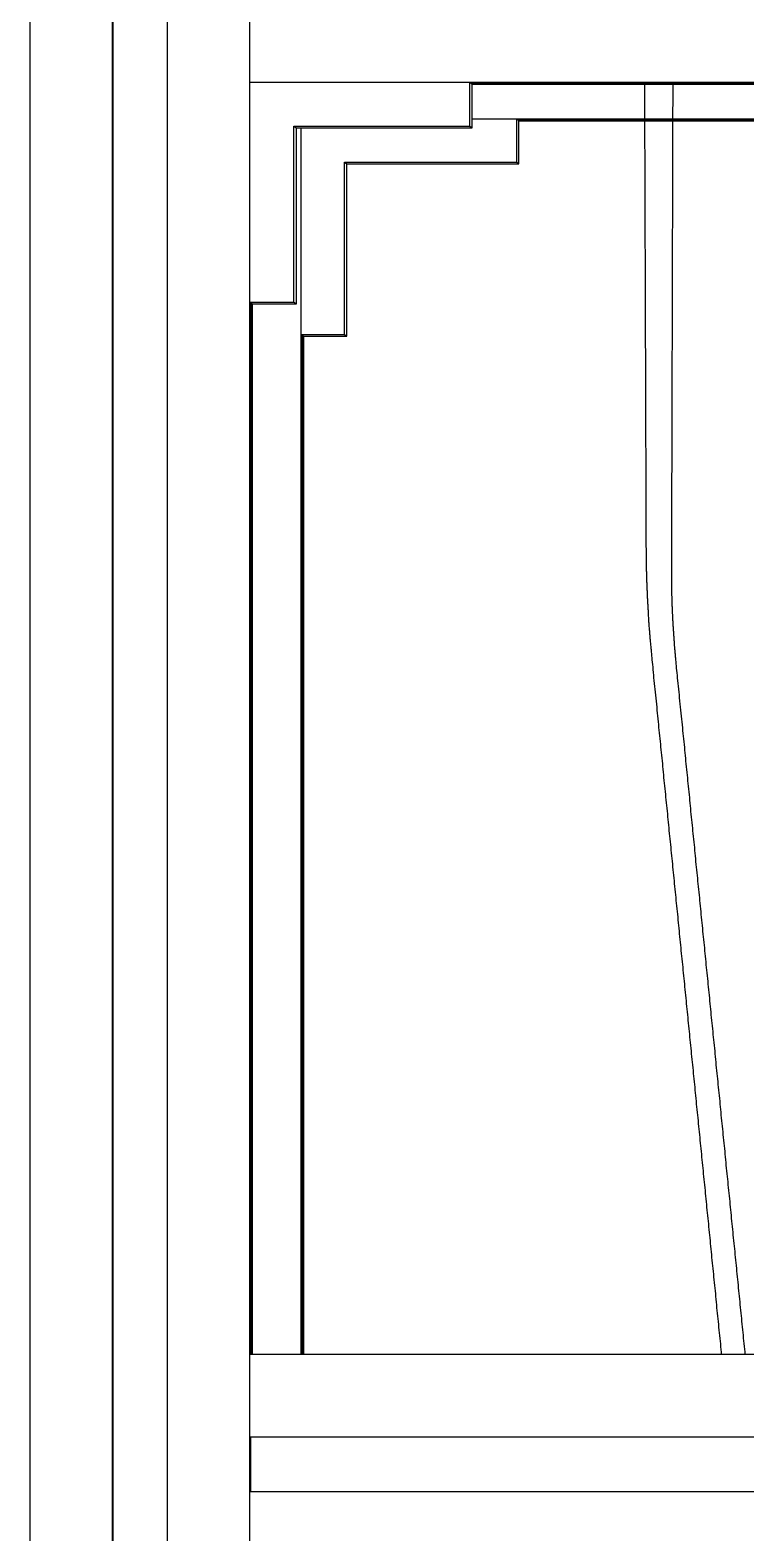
# Model space of a CAD drawing. Header units: millimetres. Extents: x -253 to 256, y -315 to 312.
# Drawn here: x -252.7 to -186.9, y 33.1 to 171.2 of the extents above; entities that cross this region are included whole.
import ezdxf

# ---------------------------------------------------------------- set-up
doc = ezdxf.new("R2010")
doc.units = ezdxf.units.MM
doc.layers.add('SKETCH', color=5, linetype='Continuous')
doc.layers.add('VISIBLE', color=7, linetype='Continuous')

msp = doc.modelspace()

# ---------------------------------------------------------------- linework, layer by layer
at = {"layer": 'SKETCH', "flags": 128}
for points in [[(-189.14, 49.53), (-189.16, 49.7), (-189.18, 49.95), (-189.21, 50.21), (-189.23, 50.47), (-189.26, 50.72), (-189.28, 50.98), (-189.31, 51.24), (-189.33, 51.49), (-189.36, 51.75), (-189.39, 52), (-189.41, 52.26), (-189.44, 52.52), (-189.46, 52.77), (-189.49, 53.03), (-189.51, 53.29), (-189.54, 53.54), (-189.57, 53.8), (-189.59, 54.05), (-189.62, 54.31), (-189.64, 54.57), (-189.67, 54.82), (-189.69, 55.08), (-189.72, 55.34), (-189.75, 55.59), (-189.77, 55.85), (-189.8, 56.11), (-189.82, 56.36), (-189.85, 56.62), (-189.87, 56.87), (-189.9, 57.13), (-189.92, 57.39), (-189.95, 57.64), (-189.98, 57.9), (-190, 58.16), (-190.03, 58.41), (-190.05, 58.67), (-190.08, 58.93), (-190.1, 59.18), (-190.13, 59.44), (-190.16, 59.69), (-190.18, 59.95), (-190.21, 60.21), (-190.23, 60.46), (-190.26, 60.72), (-190.28, 60.98), (-190.31, 61.23), (-190.33, 61.49), (-190.36, 61.74), (-190.39, 62), (-190.41, 62.26), (-190.44, 62.51), (-190.46, 62.77), (-190.49, 63.03), (-190.51, 63.28), (-190.54, 63.54), (-190.56, 63.8), (-190.59, 64.05), (-190.62, 64.31), (-190.64, 64.56), (-190.67, 64.82), (-190.69, 65.08), (-190.72, 65.33), (-190.74, 65.59), (-190.77, 65.85), (-190.8, 66.1), (-190.82, 66.36), (-190.85, 66.62), (-190.87, 66.87), (-190.9, 67.13), (-190.92, 67.38), (-190.95, 67.64), (-190.97, 67.9), (-191, 68.15), (-191.03, 68.41), (-191.05, 68.67), (-191.08, 68.92), (-191.1, 69.18), (-191.13, 69.43), (-191.15, 69.69), (-191.18, 69.95), (-191.21, 70.2), (-191.23, 70.46), (-191.26, 70.72), (-191.28, 70.97), (-191.31, 71.23), (-191.33, 71.49), (-191.36, 71.74), (-191.38, 72), (-191.41, 72.25), (-191.44, 72.51), (-191.46, 72.77), (-191.49, 73.02), (-191.51, 73.28), (-191.54, 73.54), (-191.56, 73.79), (-191.59, 74.05), (-191.62, 74.3), (-191.64, 74.56), (-191.67, 74.82), (-191.69, 75.07), (-191.72, 75.33), (-191.74, 75.59), (-191.77, 75.84), (-191.8, 76.1), (-191.82, 76.36), (-191.85, 76.61), (-191.87, 76.87), (-191.9, 77.12), (-191.92, 77.38), (-191.95, 77.64), (-191.97, 77.89), (-192, 78.15), (-192.03, 78.41), (-192.05, 78.66), (-192.08, 78.92), (-192.1, 79.17), (-192.13, 79.43), (-192.15, 79.69), (-192.18, 79.94), (-192.21, 80.2), (-192.23, 80.46), (-192.26, 80.71), (-192.28, 80.97), (-192.31, 81.23), (-192.33, 81.48), (-192.36, 81.74), (-192.38, 81.99), (-192.41, 82.25), (-192.44, 82.51), (-192.46, 82.76), (-192.49, 83.02), (-192.51, 83.28), (-192.54, 83.53), (-192.56, 83.79), (-192.59, 84.04), (-192.62, 84.3), (-192.64, 84.56), (-192.67, 84.81), (-192.69, 85.07), (-192.72, 85.33), (-192.74, 85.58), (-192.77, 85.84), (-192.79, 86.1), (-192.82, 86.35), (-192.85, 86.61), (-192.87, 86.86), (-192.9, 87.12), (-192.92, 87.38), (-192.95, 87.63), (-192.97, 87.89), (-193, 88.15), (-193.03, 88.4), (-193.05, 88.66), (-193.08, 88.91), (-193.1, 89.17), (-193.13, 89.43), (-193.15, 89.68), (-193.18, 89.94), (-193.21, 90.2), (-193.23, 90.45), (-193.26, 90.71), (-193.28, 90.97), (-193.31, 91.22), (-193.33, 91.48), (-193.36, 91.73), (-193.38, 91.99), (-193.41, 92.25), (-193.44, 92.5), (-193.46, 92.76), (-193.49, 93.02), (-193.51, 93.27), (-193.54, 93.53), (-193.56, 93.78), (-193.59, 94.04), (-193.62, 94.3), (-193.64, 94.55), (-193.67, 94.81), (-193.69, 95.07), (-193.72, 95.32), (-193.74, 95.58), (-193.77, 95.84), (-193.79, 96.09), (-193.82, 96.35), (-193.85, 96.6), (-193.87, 96.86), (-193.9, 97.12), (-193.92, 97.37), (-193.95, 97.63), (-193.97, 97.89), (-194, 98.14), (-194.03, 98.4), (-194.05, 98.66), (-194.08, 98.91), (-194.1, 99.17), (-194.13, 99.42), (-194.15, 99.68), (-194.18, 99.94), (-194.2, 100.19), (-194.23, 100.45), (-194.26, 100.71), (-194.28, 100.96), (-194.31, 101.22), (-194.33, 101.47), (-194.36, 101.73), (-194.38, 101.99), (-194.41, 102.24), (-194.44, 102.5), (-194.46, 102.76), (-194.49, 103.01), (-194.51, 103.27), (-194.54, 103.53), (-194.56, 103.78), (-194.59, 104.04), (-194.62, 104.29), (-194.64, 104.55), (-194.67, 104.81), (-194.69, 105.06), (-194.72, 105.32), (-194.74, 105.58), (-194.77, 105.83), (-194.79, 106.09), (-194.82, 106.35), (-194.85, 106.6), (-194.87, 106.86), (-194.9, 107.11), (-194.92, 107.37), (-194.95, 107.63), (-194.98, 107.89), (-195, 108.16), (-195.03, 108.43), (-195.06, 108.7), (-195.08, 108.97), (-195.11, 109.25), (-195.14, 109.52), (-195.17, 109.79), (-195.2, 110.07), (-195.22, 110.34), (-195.25, 110.61), (-195.28, 110.88), (-195.3, 111.15), (-195.33, 111.41), (-195.36, 111.67), (-195.38, 111.92), (-195.41, 112.17), (-195.43, 112.42), (-195.45, 112.65), (-195.48, 112.88), (-195.5, 113.1), (-195.52, 113.32), (-195.54, 113.52), (-195.55, 113.65), (-195.56, 113.77), (-195.57, 113.89), (-195.58, 114.01), (-195.59, 114.12), (-195.6, 114.23), (-195.61, 114.34), (-195.62, 114.45), (-195.63, 114.55), (-195.64, 114.66), (-195.65, 114.76), (-195.66, 114.86), (-195.67, 114.96), (-195.68, 115.06), (-195.69, 115.15), (-195.7, 115.25), (-195.7, 115.35), (-195.71, 115.45), (-195.72, 115.55), (-195.73, 115.65), (-195.74, 115.75), (-195.75, 115.85), (-195.75, 115.95), (-195.76, 116.05), (-195.77, 116.16), (-195.78, 116.27), (-195.79, 116.37), (-195.79, 116.48), (-195.8, 116.58), (-195.81, 116.69), (-195.82, 116.79), (-195.82, 116.9), (-195.83, 117), (-195.84, 117.11), (-195.84, 117.21), (-195.85, 117.32), (-195.86, 117.42), (-195.86, 117.53), (-195.87, 117.63), (-195.88, 117.74), (-195.88, 117.84), (-195.89, 117.95), (-195.9, 118.05), (-195.9, 118.16), (-195.91, 118.26), (-195.91, 118.37), (-195.92, 118.47), (-195.92, 118.58), (-195.93, 118.68), (-195.93, 118.79), (-195.94, 118.89), (-195.95, 118.99), (-195.95, 119.1), (-195.96, 119.2), (-195.96, 119.31), (-195.96, 119.41), (-195.97, 119.52), (-195.97, 119.62), (-195.98, 119.72), (-195.98, 119.83), (-195.99, 119.93), (-195.99, 120.04), (-195.99, 120.14), (-196, 120.24), (-196, 120.35), (-196.01, 120.45), (-196.01, 120.55), (-196.01, 120.66), (-196.02, 120.76), (-196.02, 120.86), (-196.02, 120.97), (-196.03, 121.07), (-196.03, 121.17), (-196.03, 121.27), (-196.03, 121.37), (-196.04, 121.47), (-196.04, 121.57), (-196.04, 121.66), (-196.04, 121.76), (-196.04, 121.85), (-196.05, 121.95), (-196.05, 122.04), (-196.05, 122.14), (-196.05, 122.23), (-196.05, 122.33), (-196.05, 122.43), (-196.05, 122.53), (-196.06, 122.63), (-196.06, 122.73), (-196.06, 122.83), (-196.06, 122.94), (-196.06, 123.05), (-196.06, 123.16), (-196.06, 123.28), (-196.06, 123.4), (-196.06, 123.52), (-196.07, 123.72), (-196.07, 123.92), (-196.07, 124.14), (-196.07, 124.36), (-196.07, 124.59), (-196.07, 124.82), (-196.07, 125.06), (-196.08, 125.31), (-196.08, 125.55), (-196.08, 125.81), (-196.08, 126.06), (-196.08, 126.32), (-196.08, 126.59), (-196.08, 126.85), (-196.08, 127.11), (-196.08, 127.38), (-196.08, 127.64), (-196.08, 127.91), (-196.08, 128.17), (-196.08, 128.43), (-196.08, 128.69), (-196.08, 128.95), (-196.08, 129.2), (-196.08, 129.45), (-196.09, 129.7), (-196.09, 129.94), (-196.09, 130.19), (-196.09, 130.44), (-196.09, 130.69), (-196.09, 130.93), (-196.09, 131.18), (-196.09, 131.43), (-196.09, 131.67), (-196.09, 131.92), (-196.09, 132.17), (-196.09, 132.42), (-196.09, 132.66), (-196.1, 132.91), (-196.1, 133.16), (-196.1, 133.41), (-196.1, 133.65), (-196.1, 133.9), (-196.1, 134.15), (-196.1, 134.39), (-196.1, 134.64), (-196.1, 134.89), (-196.1, 135.14), (-196.1, 135.38), (-196.1, 135.63), (-196.11, 135.88), (-196.11, 136.12), (-196.11, 136.37), (-196.11, 136.62), (-196.11, 136.87), (-196.11, 137.11), (-196.11, 137.36), (-196.11, 137.61), (-196.11, 137.86), (-196.11, 138.1), (-196.11, 138.35), (-196.11, 138.6), (-196.12, 138.84), (-196.12, 139.09), (-196.12, 139.34), (-196.12, 139.59), (-196.12, 139.83), (-196.12, 140.08), (-196.12, 140.33), (-196.12, 140.58), (-196.12, 140.82), (-196.12, 141.07), (-196.12, 141.32), (-196.12, 141.56), (-196.12, 141.81), (-196.13, 142.06), (-196.13, 142.31), (-196.13, 142.55), (-196.13, 142.8), (-196.13, 143.05), (-196.13, 143.3), (-196.13, 143.54), (-196.13, 143.79), (-196.13, 144.04), (-196.13, 144.28), (-196.13, 144.53), (-196.13, 144.78), (-196.14, 145.03), (-196.14, 145.27), (-196.14, 145.52), (-196.14, 145.77), (-196.14, 146.02), (-196.14, 146.26), (-196.14, 146.51), (-196.14, 146.76), (-196.14, 147.01), (-196.14, 147.25), (-196.14, 147.5), (-196.14, 147.75), (-196.14, 147.99), (-196.15, 148.24), (-196.15, 148.49), (-196.15, 148.74), (-196.15, 148.98), (-196.15, 149.23), (-196.15, 149.48), (-196.15, 149.73), (-196.15, 149.97), (-196.15, 150.22), (-196.15, 150.47), (-196.15, 150.72), (-196.15, 150.96), (-196.16, 151.21), (-196.16, 151.46), (-196.16, 151.71), (-196.16, 151.95), (-196.16, 152.2), (-196.16, 152.45), (-196.16, 152.69), (-196.16, 152.94), (-196.16, 153.19), (-196.16, 153.44), (-196.16, 153.68), (-196.16, 153.93), (-196.17, 154.18), (-196.17, 154.43), (-196.17, 154.67), (-196.17, 154.92), (-196.17, 155.17), (-196.17, 155.42), (-196.17, 155.66), (-196.17, 155.91), (-196.17, 156.16), (-196.17, 156.41), (-196.17, 156.65), (-196.17, 156.9), (-196.17, 157.15), (-196.18, 157.4), (-196.18, 157.64), (-196.18, 157.89), (-196.18, 158.14), (-196.18, 158.39), (-196.18, 158.63), (-196.18, 158.88), (-196.18, 159.13), (-196.18, 159.37), (-196.18, 159.62), (-196.18, 159.87), (-196.18, 160.12), (-196.19, 160.36), (-196.19, 160.61), (-196.19, 160.86), (-196.19, 161.11), (-196.19, 161.35), (-196.19, 161.6), (-196.19, 161.85), (-196.19, 162.1), (-196.19, 162.34), (-196.19, 162.59), (-196.19, 162.84), (-196.19, 163.09), (-196.2, 163.33), (-196.2, 163.58), (-196.2, 163.83), (-196.2, 164.08), (-196.2, 164.32), (-196.2, 164.57), (-196.2, 164.82), (-196.2, 165.07), (-196.2, 165.31), (-196.2, 165.56), (-196.2, 165.81), (-196.2, 166.06), (-196.2, 166.22)], [(-186.97, 49.53), (-186.99, 49.73), (-187.02, 49.99), (-187.04, 50.24), (-187.07, 50.5), (-187.09, 50.75), (-187.12, 51.01), (-187.14, 51.27), (-187.17, 51.52), (-187.2, 51.78), (-187.22, 52.03), (-187.25, 52.29), (-187.27, 52.55), (-187.3, 52.8), (-187.32, 53.06), (-187.35, 53.31), (-187.37, 53.57), (-187.4, 53.83), (-187.43, 54.08), (-187.45, 54.34), (-187.48, 54.59), (-187.5, 54.85), (-187.53, 55.11), (-187.55, 55.36), (-187.58, 55.62), (-187.6, 55.87), (-187.63, 56.13), (-187.66, 56.39), (-187.68, 56.64), (-187.71, 56.9), (-187.73, 57.15), (-187.76, 57.41), (-187.78, 57.67), (-187.81, 57.92), (-187.83, 58.18), (-187.86, 58.43), (-187.89, 58.69), (-187.91, 58.95), (-187.94, 59.2), (-187.96, 59.46), (-187.99, 59.71), (-188.01, 59.97), (-188.04, 60.23), (-188.07, 60.48), (-188.09, 60.74), (-188.12, 60.99), (-188.14, 61.25), (-188.17, 61.51), (-188.19, 61.76), (-188.22, 62.02), (-188.24, 62.27), (-188.27, 62.53), (-188.3, 62.79), (-188.32, 63.04), (-188.35, 63.3), (-188.37, 63.55), (-188.4, 63.81), (-188.42, 64.07), (-188.45, 64.32), (-188.48, 64.58), (-188.5, 64.83), (-188.53, 65.09), (-188.55, 65.35), (-188.58, 65.6), (-188.6, 65.86), (-188.63, 66.11), (-188.65, 66.37), (-188.68, 66.63), (-188.71, 66.88), (-188.73, 67.14), (-188.76, 67.39), (-188.78, 67.65), (-188.81, 67.91), (-188.83, 68.16), (-188.86, 68.42), (-188.88, 68.67), (-188.91, 68.93), (-188.94, 69.19), (-188.96, 69.44), (-188.99, 69.7), (-189.01, 69.95), (-189.04, 70.21), (-189.06, 70.47), (-189.09, 70.72), (-189.11, 70.98), (-189.14, 71.23), (-189.17, 71.49), (-189.19, 71.75), (-189.22, 72), (-189.24, 72.26), (-189.27, 72.51), (-189.29, 72.77), (-189.32, 73.03), (-189.34, 73.28), (-189.37, 73.54), (-189.4, 73.79), (-189.42, 74.05), (-189.45, 74.31), (-189.47, 74.56), (-189.5, 74.82), (-189.52, 75.07), (-189.55, 75.33), (-189.58, 75.59), (-189.6, 75.84), (-189.63, 76.1), (-189.65, 76.35), (-189.68, 76.61), (-189.7, 76.87), (-189.73, 77.12), (-189.75, 77.38), (-189.78, 77.63), (-189.81, 77.89), (-189.83, 78.15), (-189.86, 78.4), (-189.88, 78.66), (-189.91, 78.91), (-189.93, 79.17), (-189.96, 79.43), (-189.99, 79.68), (-190.01, 79.94), (-190.04, 80.19), (-190.06, 80.45), (-190.09, 80.71), (-190.11, 80.96), (-190.14, 81.22), (-190.16, 81.47), (-190.19, 81.73), (-190.22, 81.99), (-190.24, 82.24), (-190.27, 82.5), (-190.29, 82.75), (-190.32, 83.01), (-190.34, 83.27), (-190.37, 83.52), (-190.39, 83.78), (-190.42, 84.03), (-190.45, 84.29), (-190.47, 84.55), (-190.5, 84.8), (-190.52, 85.06), (-190.55, 85.31), (-190.57, 85.57), (-190.6, 85.83), (-190.63, 86.08), (-190.65, 86.34), (-190.68, 86.59), (-190.7, 86.85), (-190.73, 87.11), (-190.75, 87.36), (-190.78, 87.62), (-190.8, 87.87), (-190.83, 88.13), (-190.86, 88.39), (-190.88, 88.64), (-190.91, 88.9), (-190.93, 89.15), (-190.96, 89.41), (-190.98, 89.67), (-191.01, 89.92), (-191.03, 90.18), (-191.06, 90.43), (-191.09, 90.69), (-191.11, 90.95), (-191.14, 91.2), (-191.16, 91.46), (-191.19, 91.71), (-191.21, 91.97), (-191.24, 92.23), (-191.27, 92.48), (-191.29, 92.74), (-191.32, 92.99), (-191.34, 93.25), (-191.37, 93.51), (-191.39, 93.76), (-191.42, 94.02), (-191.44, 94.27), (-191.47, 94.53), (-191.5, 94.79), (-191.52, 95.04), (-191.55, 95.3), (-191.57, 95.55), (-191.6, 95.81), (-191.62, 96.07), (-191.65, 96.32), (-191.68, 96.58), (-191.7, 96.83), (-191.73, 97.09), (-191.75, 97.35), (-191.78, 97.6), (-191.8, 97.86), (-191.83, 98.11), (-191.85, 98.37), (-191.88, 98.63), (-191.91, 98.88), (-191.93, 99.14), (-191.96, 99.39), (-191.98, 99.65), (-192.01, 99.91), (-192.03, 100.16), (-192.06, 100.42), (-192.08, 100.67), (-192.11, 100.93), (-192.14, 101.19), (-192.16, 101.44), (-192.19, 101.7), (-192.21, 101.95), (-192.24, 102.21), (-192.26, 102.47), (-192.29, 102.72), (-192.31, 102.98), (-192.34, 103.24), (-192.37, 103.49), (-192.39, 103.75), (-192.42, 104), (-192.44, 104.26), (-192.47, 104.52), (-192.49, 104.77), (-192.52, 105.03), (-192.54, 105.28), (-192.57, 105.54), (-192.6, 105.8), (-192.62, 106.05), (-192.65, 106.31), (-192.67, 106.56), (-192.7, 106.82), (-192.72, 107.08), (-192.75, 107.34), (-192.78, 107.61), (-192.81, 107.88), (-192.83, 108.15), (-192.86, 108.43), (-192.89, 108.71), (-192.92, 108.99), (-192.95, 109.26), (-192.97, 109.54), (-193, 109.82), (-193.03, 110.09), (-193.06, 110.36), (-193.08, 110.63), (-193.11, 110.89), (-193.14, 111.15), (-193.16, 111.41), (-193.19, 111.65), (-193.21, 111.89), (-193.23, 112.12), (-193.25, 112.35), (-193.28, 112.56), (-193.3, 112.77), (-193.31, 112.96), (-193.32, 113.07), (-193.33, 113.18), (-193.34, 113.28), (-193.35, 113.38), (-193.36, 113.48), (-193.37, 113.57), (-193.38, 113.66), (-193.39, 113.75), (-193.39, 113.84), (-193.4, 113.93), (-193.41, 114.01), (-193.42, 114.09), (-193.42, 114.18), (-193.43, 114.26), (-193.44, 114.34), (-193.45, 114.42), (-193.45, 114.5), (-193.46, 114.58), (-193.47, 114.66), (-193.47, 114.75), (-193.48, 114.83), (-193.49, 114.91), (-193.49, 115), (-193.5, 115.09), (-193.51, 115.17), (-193.51, 115.26), (-193.52, 115.35), (-193.52, 115.44), (-193.53, 115.53), (-193.54, 115.62), (-193.54, 115.7), (-193.55, 115.79), (-193.55, 115.88), (-193.56, 115.97), (-193.57, 116.06), (-193.57, 116.15), (-193.58, 116.23), (-193.58, 116.32), (-193.59, 116.41), (-193.59, 116.5), (-193.6, 116.59), (-193.6, 116.67), (-193.61, 116.76), (-193.61, 116.85), (-193.62, 116.94), (-193.62, 117.03), (-193.63, 117.11), (-193.63, 117.2), (-193.63, 117.29), (-193.64, 117.38), (-193.64, 117.47), (-193.65, 117.55), (-193.65, 117.64), (-193.66, 117.73), (-193.66, 117.82), (-193.66, 117.9), (-193.67, 117.99), (-193.67, 118.08), (-193.67, 118.17), (-193.68, 118.25), (-193.68, 118.34), (-193.68, 118.43), (-193.69, 118.52), (-193.69, 118.6), (-193.69, 118.69), (-193.69, 118.78), (-193.7, 118.87), (-193.7, 118.95), (-193.7, 119.04), (-193.7, 119.13), (-193.71, 119.21), (-193.71, 119.3), (-193.71, 119.39), (-193.71, 119.47), (-193.71, 119.55), (-193.71, 119.64), (-193.72, 119.72), (-193.72, 119.8), (-193.72, 119.88), (-193.72, 119.96), (-193.72, 120.03), (-193.72, 120.11), (-193.72, 120.19), (-193.72, 120.27), (-193.72, 120.36), (-193.72, 120.44), (-193.73, 120.52), (-193.73, 120.61), (-193.73, 120.69), (-193.73, 120.78), (-193.73, 120.87), (-193.73, 120.97), (-193.73, 121.06), (-193.73, 121.16), (-193.73, 121.27), (-193.73, 121.37), (-193.73, 121.56), (-193.73, 121.76), (-193.73, 121.96), (-193.73, 122.18), (-193.73, 122.4), (-193.73, 122.63), (-193.73, 122.86), (-193.73, 123.1), (-193.73, 123.35), (-193.73, 123.6), (-193.73, 123.86), (-193.73, 124.11), (-193.72, 124.37), (-193.72, 124.64), (-193.72, 124.9), (-193.72, 125.16), (-193.72, 125.43), (-193.72, 125.69), (-193.72, 125.95), (-193.72, 126.21), (-193.72, 126.47), (-193.72, 126.73), (-193.71, 126.98), (-193.71, 127.22), (-193.71, 127.47), (-193.71, 127.71), (-193.71, 127.96), (-193.71, 128.2), (-193.71, 128.44), (-193.71, 128.69), (-193.71, 128.93), (-193.71, 129.17), (-193.71, 129.42), (-193.71, 129.66), (-193.71, 129.91), (-193.71, 130.15), (-193.71, 130.39), (-193.7, 130.64), (-193.7, 130.88), (-193.7, 131.13), (-193.7, 131.37), (-193.7, 131.61), (-193.7, 131.86), (-193.7, 132.1), (-193.7, 132.34), (-193.7, 132.59), (-193.7, 132.83), (-193.7, 133.08), (-193.7, 133.32), (-193.7, 133.56), (-193.7, 133.81), (-193.7, 134.05), (-193.7, 134.29), (-193.69, 134.54), (-193.69, 134.78), (-193.69, 135.03), (-193.69, 135.27), (-193.69, 135.51), (-193.69, 135.76), (-193.69, 136), (-193.69, 136.24), (-193.69, 136.49), (-193.69, 136.73), (-193.69, 136.98), (-193.69, 137.22), (-193.69, 137.46), (-193.69, 137.71), (-193.69, 137.95), (-193.68, 138.19), (-193.68, 138.44), (-193.68, 138.68), (-193.68, 138.93), (-193.68, 139.17), (-193.68, 139.41), (-193.68, 139.66), (-193.68, 139.9), (-193.68, 140.14), (-193.68, 140.39), (-193.68, 140.63), (-193.68, 140.88), (-193.68, 141.12), (-193.68, 141.36), (-193.68, 141.61), (-193.67, 141.85), (-193.67, 142.09), (-193.67, 142.34), (-193.67, 142.58), (-193.67, 142.82), (-193.67, 143.07), (-193.67, 143.31), (-193.67, 143.56), (-193.67, 143.8), (-193.67, 144.04), (-193.67, 144.29), (-193.67, 144.53), (-193.67, 144.77), (-193.67, 145.02), (-193.67, 145.26), (-193.67, 145.51), (-193.66, 145.75), (-193.66, 145.99), (-193.66, 146.24), (-193.66, 146.48), (-193.66, 146.72), (-193.66, 146.97), (-193.66, 147.21), (-193.66, 147.46), (-193.66, 147.7), (-193.66, 147.94), (-193.66, 148.19), (-193.66, 148.43), (-193.66, 148.67), (-193.66, 148.92), (-193.66, 149.16), (-193.65, 149.4), (-193.65, 149.65), (-193.65, 149.89), (-193.65, 150.14), (-193.65, 150.38), (-193.65, 150.62), (-193.65, 150.87), (-193.65, 151.11), (-193.65, 151.35), (-193.65, 151.6), (-193.65, 151.84), (-193.65, 152.08), (-193.65, 152.33), (-193.65, 152.57), (-193.65, 152.82), (-193.64, 153.06), (-193.64, 153.3), (-193.64, 153.55), (-193.64, 153.79), (-193.64, 154.03), (-193.64, 154.28), (-193.64, 154.52), (-193.64, 154.76), (-193.64, 155.01), (-193.64, 155.25), (-193.64, 155.5), (-193.64, 155.74), (-193.64, 155.98), (-193.64, 156.23), (-193.64, 156.47), (-193.64, 156.71), (-193.63, 156.96), (-193.63, 157.2), (-193.63, 157.44), (-193.63, 157.69), (-193.63, 157.93), (-193.63, 158.17), (-193.63, 158.42), (-193.63, 158.66), (-193.63, 158.91), (-193.63, 159.15), (-193.63, 159.39), (-193.63, 159.64), (-193.63, 159.88), (-193.63, 160.12), (-193.63, 160.37), (-193.62, 160.61), (-193.62, 160.85), (-193.62, 161.1), (-193.62, 161.34), (-193.62, 161.59), (-193.62, 161.83), (-193.62, 162.07), (-193.62, 162.32), (-193.62, 162.56), (-193.62, 162.8), (-193.62, 163.05), (-193.62, 163.29), (-193.62, 163.53), (-193.62, 163.78), (-193.62, 164.02), (-193.61, 164.26), (-193.61, 164.51), (-193.61, 164.75), (-193.61, 165), (-193.61, 165.24), (-193.61, 165.48), (-193.61, 165.73), (-193.61, 165.97), (-193.61, 166.21), (-193.61, 166.22)]]:
    msp.add_lwpolyline(points, dxfattribs=at)
at = {"layer": 'VISIBLE'}
for p, q in [((-252.72, -315.39), (-252.72, 312.36)), ((-245.14, -315.39), (-245.14, 312.36)), ((-245.06, -315.29), (-245.06, 312.26)), ((-240.08, -315.39), (-240.08, 312.36)), ((-232.5, -315.39), (-232.5, 312.36)), ((-232.5, 166.39), (232.5, 166.39)), ((-212.28, 162.35), (-212.28, 166.39)), ((-212.28, 166.39), (-212.07, 166.22)), ((-212.2, 166.33), (212.2, 166.33)), ((-212.15, 166.28), (212.15, 166.28)), ((-212.07, 162.18), (-212.07, 166.22)), ((-212.07, 166.22), (212.07, 166.22)), ((-212.07, 163.01), (-142.39, 163.01)), ((-207.97, 159.05), (-207.97, 163.01)), ((-207.97, 163.01), (-207.77, 162.85)), ((-207.9, 162.95), (-142.39, 162.95)), ((-228.46, 146.17), (-228.46, 162.35)), ((-228.46, 162.35), (-228.23, 162.18)), ((-228.46, 162.35), (-212.28, 162.35)), ((-228.23, 146.02), (-228.23, 162.18)), ((-228.23, 162.18), (-212.07, 162.18)), ((-227.78, 49.53), (-227.78, 162.18)), ((-212.28, 162.35), (-212.07, 162.18)), ((-207.84, 162.91), (-142.39, 162.91)), ((-207.77, 158.89), (-207.77, 162.85)), ((-207.77, 162.85), (-142.39, 162.85)), ((-223.82, 143.2), (-223.82, 159.05)), ((-223.82, 159.05), (-223.6, 158.89)), ((-223.82, 159.05), (-207.97, 159.05)), ((-223.6, 143.06), (-223.6, 158.89)), ((-223.6, 158.89), (-207.77, 158.89)), ((-207.97, 159.05), (-207.77, 158.89)), ((-232.5, 146.17), (-232.26, 146.02)), ((-232.5, 146.17), (-228.46, 146.17)), ((-232.41, 49.53), (-232.41, 146.12)), ((-232.35, 49.53), (-232.35, 146.08)), ((-232.26, 49.53), (-232.26, 146.02)), ((-232.26, 146.02), (-228.23, 146.02)), ((-228.46, 146.17), (-228.23, 146.02)), ((-227.78, 143.2), (-227.55, 143.06)), ((-227.78, 143.2), (-223.82, 143.2)), ((-227.69, 49.53), (-227.69, 143.15)), ((-227.64, 49.53), (-227.64, 143.12)), ((-227.55, 49.53), (-227.55, 143.06)), ((-227.55, 143.06), (-223.6, 143.06)), ((-223.82, 143.2), (-223.6, 143.06)), ((-232.5, 49.53), (232.5, 49.53)), ((-232.5, 41.95), (-232.43, 41.94)), ((-232.5, 41.95), (232.5, 41.95)), ((-232.43, 36.9), (-232.43, 41.94)), ((-232.43, 41.94), (232.43, 41.94)), ((-232.5, 36.9), (232.5, 36.9))]:
    msp.add_line(p, q, dxfattribs=at)

doc.saveas('drawing.dxf')
